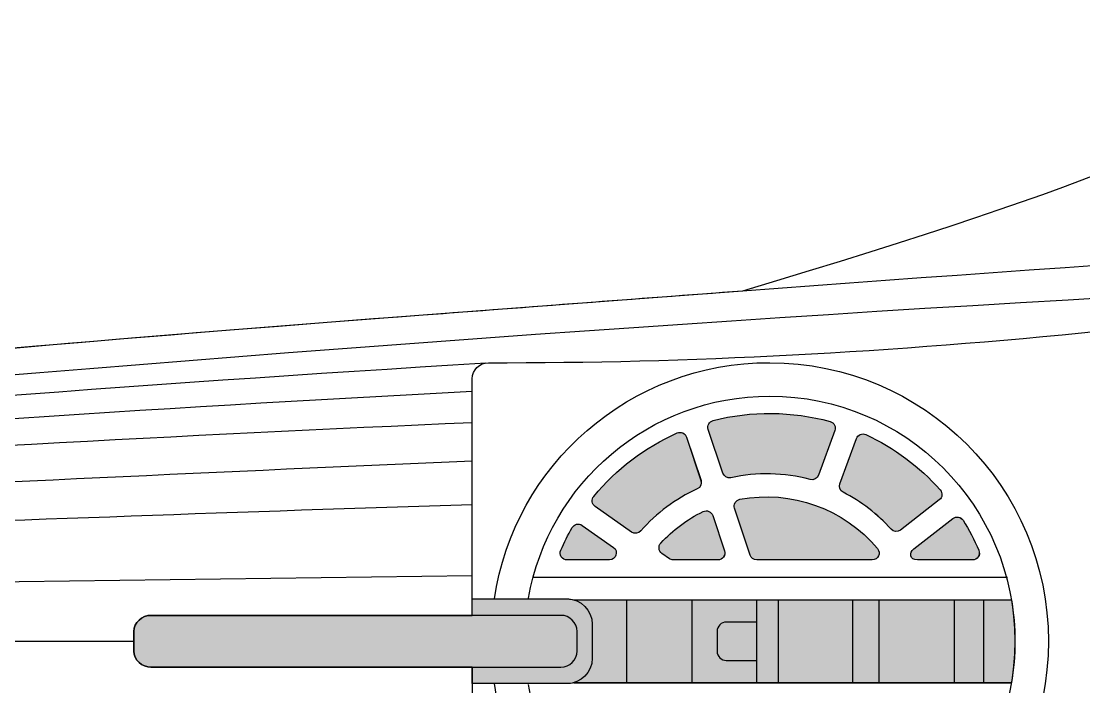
# Model space of a CAD drawing. Extents: x 65 to 351, y 42 to 244.
# Drawn here: x 113.63 to 130.27, y 117.04 to 127.47 of the extents above; entities that cross this region are included whole.
import ezdxf

# ---------------------------------------------------------------- set-up
doc = ezdxf.new("R2010")
doc.units = 0
doc.header["$MEASUREMENT"] = 0
doc.layers.add('4-VIEW', color=7, linetype='CONTINUOUS')
doc.layers.add('SOLIDS', color=7, linetype='CONTINUOUS')

msp = doc.modelspace()

# ---------------------------------------------------------------- hatches: boundary and pattern name
at = {"layer": 'SOLIDS'}
h = msp.add_hatch(color=255, dxfattribs=at)
edge = h.paths.add_edge_path()
edge.add_spline(control_points=[(126.302, 121.198), (125.705, 121.361), (125.068, 121.367), (124.469, 121.213), (124.438, 121.205), (124.415, 121.188), (124.4, 121.16), (124.385, 121.133), (124.383, 121.104), (124.393, 121.074), (124.393, 121.074), (124.621, 120.39), (124.621, 120.39), (124.638, 120.337), (124.692, 120.307), (124.746, 120.318), (125.155, 120.407), (125.585, 120.397), (125.989, 120.29), (126.043, 120.275), (126.099, 120.304), (126.119, 120.357), (126.119, 120.357), (126.375, 121.056), (126.375, 121.056), (126.386, 121.086), (126.384, 121.115), (126.37, 121.143), (126.355, 121.171), (126.333, 121.189), (126.302, 121.198)], knot_values=[0, 0, 0, 0, 1, 1, 1, 2, 2, 2, 3, 3, 3, 4, 4, 4, 5, 5, 5, 6, 6, 6, 7, 7, 7, 8, 8, 8, 9, 9, 9, 10, 10, 10, 10], degree=3, periodic=1)
h = msp.add_hatch(color=255, dxfattribs=at)
edge = h.paths.add_edge_path()
edge.add_spline(control_points=[(123.906, 121.018), (123.4, 120.792), (122.952, 120.453), (122.6, 120.025), (122.58, 120.002), (122.572, 119.973), (122.576, 119.942), (122.581, 119.911), (122.596, 119.886), (122.621, 119.868), (122.621, 119.868), (123.191, 119.467), (123.191, 119.467), (123.237, 119.435), (123.299, 119.442), (123.335, 119.484), (123.579, 119.762), (123.88, 119.988), (124.221, 120.143), (124.271, 120.166), (124.296, 120.223), (124.279, 120.276), (124.279, 120.276), (124.053, 120.953), (124.053, 120.953), (124.043, 120.983), (124.023, 121.005), (123.994, 121.018), (123.965, 121.031), (123.935, 121.03), (123.906, 121.018)], knot_values=[0, 0, 0, 0, 1, 1, 1, 2, 2, 2, 3, 3, 3, 4, 4, 4, 5, 5, 5, 6, 6, 6, 7, 7, 7, 8, 8, 8, 9, 9, 9, 10, 10, 10, 10], degree=3, periodic=1)
h = msp.add_hatch(color=255, dxfattribs=at)
edge = h.paths.add_edge_path()
edge.add_spline(control_points=[(126.861, 120.992), (126.803, 121.02), (126.736, 120.992), (126.714, 120.932), (126.714, 120.932), (126.454, 120.224), (126.454, 120.224), (126.435, 120.172), (126.457, 120.115), (126.506, 120.09), (126.791, 119.943), (127.045, 119.747), (127.257, 119.512), (127.295, 119.469), (127.359, 119.463), (127.404, 119.498), (127.404, 119.498), (128.012, 119.969), (128.012, 119.969), (128.061, 120.007), (128.068, 120.079), (128.026, 120.126), (127.701, 120.491), (127.305, 120.786), (126.861, 120.992)], knot_values=[0, 0, 0, 0, 1, 1, 1, 2, 2, 2, 3, 3, 3, 4, 4, 4, 5, 5, 5, 6, 6, 6, 7, 7, 7, 8, 8, 8, 8], degree=3, periodic=1)
h = msp.add_hatch(color=255, dxfattribs=at)
edge = h.paths.add_edge_path()
edge.add_spline(control_points=[(127.044, 119.208), (126.522, 119.83), (125.697, 120.132), (124.887, 119.979), (124.855, 119.973), (124.83, 119.955), (124.814, 119.927), (124.797, 119.899), (124.794, 119.869), (124.804, 119.838), (124.804, 119.838), (125.049, 119.104), (125.049, 119.104), (125.064, 119.059), (125.104, 119.03), (125.152, 119.03), (125.152, 119.03), (126.961, 119.03), (126.961, 119.03), (127.053, 119.03), (127.103, 119.137), (127.044, 119.208)], knot_values=[0, 0, 0, 0, 1, 1, 1, 2, 2, 2, 3, 3, 3, 4, 4, 4, 5, 5, 5, 6, 6, 6, 7, 7, 7, 7], degree=3, periodic=1)
h = msp.add_hatch(color=255, dxfattribs=at)
edge = h.paths.add_edge_path()
edge.add_spline(control_points=[(124.312, 119.787), (124.062, 119.664), (123.837, 119.496), (123.65, 119.294), (123.605, 119.246), (123.613, 119.17), (123.667, 119.132), (123.667, 119.132), (123.784, 119.049), (123.784, 119.049), (123.803, 119.036), (123.823, 119.03), (123.846, 119.03), (123.846, 119.03), (124.543, 119.03), (124.543, 119.03), (124.579, 119.03), (124.61, 119.046), (124.632, 119.075), (124.653, 119.104), (124.658, 119.138), (124.646, 119.172), (124.646, 119.172), (124.463, 119.724), (124.463, 119.724), (124.442, 119.787), (124.371, 119.817), (124.312, 119.787)], knot_values=[0, 0, 0, 0, 1, 1, 1, 2, 2, 2, 3, 3, 3, 4, 4, 4, 5, 5, 5, 6, 6, 6, 7, 7, 7, 8, 8, 8, 9, 9, 9, 9], degree=3, periodic=1)
h = msp.add_hatch(color=255, dxfattribs=at)
edge = h.paths.add_edge_path()
edge.add_spline(control_points=[(128.225, 119.678), (128.225, 119.678), (127.611, 119.202), (127.611, 119.202), (127.541, 119.148), (127.538, 119.03), (127.671, 119.03), (127.671, 119.03), (128.531, 119.03), (128.531, 119.03), (128.61, 119.03), (128.662, 119.109), (128.63, 119.181), (128.559, 119.345), (128.477, 119.501), (128.384, 119.65), (128.349, 119.704), (128.276, 119.717), (128.225, 119.678)], knot_values=[0, 0, 0, 0, 1, 1, 1, 2, 2, 2, 3, 3, 3, 4, 4, 4, 5, 5, 5, 6, 6, 6, 6], degree=3, periodic=1)
h = msp.add_hatch(color=255, dxfattribs=at)
edge = h.paths.add_edge_path()
edge.add_spline(control_points=[(122.332, 119.588), (122.301, 119.581), (122.277, 119.564), (122.261, 119.536), (122.195, 119.422), (122.136, 119.304), (122.082, 119.181), (122.067, 119.147), (122.07, 119.11), (122.091, 119.078), (122.112, 119.048), (122.144, 119.03), (122.182, 119.03), (122.182, 119.03), (122.844, 119.03), (122.844, 119.03), (122.949, 119.03), (122.993, 119.166), (122.906, 119.227), (122.906, 119.227), (122.417, 119.571), (122.417, 119.571), (122.391, 119.589), (122.363, 119.595), (122.332, 119.588)], knot_values=[0, 0, 0, 0, 1, 1, 1, 2, 2, 2, 3, 3, 3, 4, 4, 4, 5, 5, 5, 6, 6, 6, 7, 7, 7, 8, 8, 8, 8], degree=3, periodic=1)
h = msp.add_hatch(color=252, dxfattribs=at)
edge = h.paths.add_edge_path()
edge.add_spline(control_points=[(120.697, 118.162), (120.697, 118.162), (115.664, 118.162), (115.664, 118.162), (115.525, 118.162), (115.394, 118.048), (115.394, 117.909), (115.394, 117.909), (115.394, 117.756), (115.394, 117.756), (115.394, 117.756), (115.394, 117.603), (115.394, 117.603), (115.394, 117.463), (115.525, 117.35), (115.664, 117.35), (115.664, 117.35), (120.697, 117.35), (120.697, 117.35), (120.697, 117.35), (120.697, 117.093), (120.697, 117.093), (120.697, 117.093), (121.043, 117.093), (121.043, 117.093), (121.043, 117.093), (122.179, 117.093), (122.179, 117.093), (122.216, 117.093), (122.252, 117.098), (122.286, 117.107), (122.286, 117.107), (122.933, 117.107), (122.933, 117.107), (122.933, 117.107), (123.11, 117.107), (123.11, 117.107), (123.11, 117.107), (129.141, 117.107), (129.141, 117.107), (129.177, 117.318), (129.196, 117.535), (129.196, 117.756), (129.196, 117.977), (129.177, 118.194), (129.141, 118.405), (129.141, 118.405), (123.11, 118.405), (123.11, 118.405), (123.11, 118.405), (122.933, 118.405), (122.933, 118.405), (122.933, 118.405), (122.286, 118.405), (122.286, 118.405), (122.286, 118.405), (122.286, 118.405), (122.286, 118.405), (122.286, 118.405), (122.286, 118.405), (122.286, 118.405), (122.252, 118.414), (122.216, 118.419), (122.179, 118.419), (122.179, 118.419), (121.043, 118.419), (121.043, 118.419), (121.043, 118.419), (120.697, 118.419), (120.697, 118.419), (120.697, 118.419), (120.697, 118.162), (120.697, 118.162)], knot_values=[0, 0, 0, 0, 1, 1, 1, 2, 2, 2, 3, 3, 3, 4, 4, 4, 5, 5, 5, 6, 6, 6, 7, 7, 7, 8, 8, 8, 9, 9, 9, 10, 10, 10, 11, 11, 11, 12, 12, 12, 13, 13, 13, 14, 14, 14, 15, 15, 15, 16, 16, 16, 17, 17, 17, 18, 18, 18, 19, 19, 19, 20, 20, 20, 21, 21, 21, 22, 22, 22, 23, 23, 23, 24, 24, 24, 24], degree=3, periodic=1)

# ---------------------------------------------------------------- linework, layer by layer
at = {"layer": '4-VIEW', "color": 7}
for points in [[(100.191, 118.517), (120.696, 118.784)], [(121.649, 118.759), (129.079, 118.759)], [(122.286, 118.405), (129.14, 118.405)], [(123.11, 118.405), (123.11, 117.107)], [(124.135, 118.405), (124.135, 117.107)], [(125.146, 118.405), (125.146, 117.107)], [(125.49, 118.405), (125.49, 117.107)], [(126.654, 118.405), (126.654, 117.107)], [(127.064, 118.405), (127.064, 117.107)], [(128.246, 118.405), (128.246, 117.107)], [(128.704, 118.405), (128.704, 117.107)], [(100.267, 117.756), (115.394, 117.756)], [(122.286, 117.107), (129.14, 117.107)]]:
    msp.add_lwpolyline(points, dxfattribs=at)
for points, knots in [([(162.083, 124.33), (161.823, 124.809), (162.056, 125.491), (161.415, 125.486), (151.072, 125.406), (141.649, 126.439), (134.503, 127.099), (134.334, 127.114), (134.185, 127.072), (134.05, 126.97), (132.431, 125.739), (130.741, 124.987), (124.929, 123.24)], [0, 0, 0, 0, 1, 1, 1, 2, 2, 2, 3, 3, 3, 4, 4, 4, 4]), ([(156.039, 124.315), (144.073, 124.767), (131.7, 123.749), (119.928, 122.863), (103.964, 121.662), (84.417, 119.501), (79.434, 117.927), (78.813, 117.731), (78.871, 117.761), (79.473, 117.572), (84.518, 115.998), (104.005, 113.846), (119.928, 112.648), (131.7, 111.763), (144.073, 110.745), (156.039, 111.198)], [0, 0, 0, 0, 1, 1, 1, 2, 2, 2, 3, 3, 3, 4, 4, 4, 5, 5, 5, 5]), ([(120.696, 118.162), (120.696, 118.162), (120.696, 121.867), (120.696, 121.867), (120.696, 122.007), (120.809, 122.119), (120.95, 122.119), (124.097, 122.111), (127.298, 122.288), (130.542, 122.616)], [0, 0, 0, 0, 1, 1, 1, 2, 2, 2, 3, 3, 3, 3]), ([(121.043, 118.419), (121.354, 120.524), (123.165, 122.119), (125.356, 122.119), (127.766, 122.119), (129.72, 120.166), (129.72, 117.756), (129.72, 115.346), (127.766, 113.393), (125.356, 113.393), (123.165, 113.393), (121.354, 114.988), (121.043, 117.093)], [0, 0, 0, 0, 1, 1, 1, 2, 2, 2, 3, 3, 3, 4, 4, 4, 4]), ([(121.576, 118.431), (121.894, 120.23), (123.466, 121.595), (125.356, 121.595), (127.477, 121.595), (129.196, 119.877), (129.196, 117.756), (129.196, 115.635), (127.477, 113.916), (125.356, 113.916), (123.466, 113.916), (121.894, 115.282), (121.576, 117.081)], [0, 0, 0, 0, 1, 1, 1, 2, 2, 2, 3, 3, 3, 4, 4, 4, 4]), ([(126.302, 121.198), (125.705, 121.361), (125.068, 121.367), (124.469, 121.213), (124.438, 121.205), (124.415, 121.188), (124.4, 121.16), (124.385, 121.133), (124.383, 121.104), (124.392, 121.074), (124.392, 121.074), (124.62, 120.39), (124.62, 120.39), (124.638, 120.337), (124.692, 120.307), (124.746, 120.318), (125.155, 120.407), (125.585, 120.397), (125.989, 120.29), (126.043, 120.275), (126.099, 120.304), (126.118, 120.357), (126.118, 120.357), (126.375, 121.056), (126.375, 121.056), (126.386, 121.086), (126.384, 121.115), (126.37, 121.143), (126.355, 121.171), (126.332, 121.189), (126.302, 121.198), (126.302, 121.198), (126.302, 121.198), (126.302, 121.198)], [0, 0, 0, 0, 1, 1, 1, 2, 2, 2, 3, 3, 3, 4, 4, 4, 5, 5, 5, 6, 6, 6, 7, 7, 7, 8, 8, 8, 9, 9, 9, 10, 10, 10, 11, 11, 11, 11]), ([(123.906, 121.018), (123.4, 120.792), (122.952, 120.453), (122.6, 120.025), (122.58, 120.002), (122.572, 119.973), (122.576, 119.942), (122.58, 119.911), (122.596, 119.886), (122.621, 119.868), (122.621, 119.868), (123.191, 119.467), (123.191, 119.467), (123.237, 119.435), (123.299, 119.442), (123.335, 119.484), (123.579, 119.762), (123.88, 119.988), (124.221, 120.143), (124.271, 120.166), (124.296, 120.223), (124.278, 120.276), (124.278, 120.276), (124.053, 120.953), (124.053, 120.953), (124.043, 120.983), (124.023, 121.005), (123.994, 121.018), (123.965, 121.031), (123.935, 121.03), (123.906, 121.018), (123.906, 121.018), (123.906, 121.018), (123.906, 121.018)], [0, 0, 0, 0, 1, 1, 1, 2, 2, 2, 3, 3, 3, 4, 4, 4, 5, 5, 5, 6, 6, 6, 7, 7, 7, 8, 8, 8, 9, 9, 9, 10, 10, 10, 11, 11, 11, 11]), ([(128.026, 120.126), (127.701, 120.491), (127.305, 120.786), (126.861, 120.992), (126.803, 121.02), (126.735, 120.992), (126.713, 120.932), (126.713, 120.932), (126.454, 120.224), (126.454, 120.224), (126.434, 120.172), (126.457, 120.115), (126.506, 120.09), (126.79, 119.943), (127.045, 119.747), (127.257, 119.512), (127.295, 119.469), (127.359, 119.463), (127.404, 119.498), (127.404, 119.498), (128.011, 119.969), (128.011, 119.969), (128.061, 120.007), (128.068, 120.079), (128.026, 120.126), (128.026, 120.126), (128.026, 120.126), (128.026, 120.126)], [0, 0, 0, 0, 1, 1, 1, 2, 2, 2, 3, 3, 3, 4, 4, 4, 5, 5, 5, 6, 6, 6, 7, 7, 7, 8, 8, 8, 9, 9, 9, 9]), ([(125.152, 119.03), (125.152, 119.03), (126.96, 119.03), (126.96, 119.03), (127.053, 119.03), (127.103, 119.137), (127.043, 119.208), (126.522, 119.83), (125.697, 120.132), (124.887, 119.979), (124.855, 119.973), (124.83, 119.955), (124.814, 119.927), (124.797, 119.899), (124.794, 119.869), (124.804, 119.838), (124.804, 119.838), (125.049, 119.104), (125.049, 119.104), (125.064, 119.059), (125.104, 119.03), (125.152, 119.03), (125.152, 119.03), (125.152, 119.03), (125.152, 119.03)], [0, 0, 0, 0, 1, 1, 1, 2, 2, 2, 3, 3, 3, 4, 4, 4, 5, 5, 5, 6, 6, 6, 7, 7, 7, 8, 8, 8, 8]), ([(123.846, 119.03), (123.846, 119.03), (124.543, 119.03), (124.543, 119.03), (124.579, 119.03), (124.61, 119.046), (124.631, 119.075), (124.652, 119.104), (124.658, 119.138), (124.646, 119.172), (124.646, 119.172), (124.462, 119.724), (124.462, 119.724), (124.441, 119.787), (124.371, 119.817), (124.312, 119.787), (124.062, 119.664), (123.837, 119.496), (123.65, 119.294), (123.605, 119.246), (123.613, 119.17), (123.667, 119.132), (123.667, 119.132), (123.784, 119.049), (123.784, 119.049), (123.803, 119.036), (123.823, 119.03), (123.846, 119.03), (123.846, 119.03), (123.846, 119.03), (123.846, 119.03)], [0, 0, 0, 0, 1, 1, 1, 2, 2, 2, 3, 3, 3, 4, 4, 4, 5, 5, 5, 6, 6, 6, 7, 7, 7, 8, 8, 8, 9, 9, 9, 10, 10, 10, 10]), ([(127.67, 119.03), (127.67, 119.03), (128.531, 119.03), (128.531, 119.03), (128.609, 119.03), (128.661, 119.109), (128.63, 119.181), (128.559, 119.345), (128.477, 119.501), (128.383, 119.65), (128.349, 119.704), (128.276, 119.717), (128.225, 119.678), (128.225, 119.678), (127.611, 119.202), (127.611, 119.202), (127.541, 119.148), (127.538, 119.03), (127.67, 119.03), (127.67, 119.03), (127.67, 119.03), (127.67, 119.03)], [0, 0, 0, 0, 1, 1, 1, 2, 2, 2, 3, 3, 3, 4, 4, 4, 5, 5, 5, 6, 6, 6, 7, 7, 7, 7]), ([(122.182, 119.03), (122.182, 119.03), (122.844, 119.03), (122.844, 119.03), (122.949, 119.03), (122.993, 119.166), (122.906, 119.227), (122.906, 119.227), (122.417, 119.571), (122.417, 119.571), (122.391, 119.589), (122.362, 119.595), (122.331, 119.588), (122.301, 119.581), (122.277, 119.564), (122.261, 119.536), (122.195, 119.422), (122.135, 119.304), (122.082, 119.181), (122.067, 119.147), (122.07, 119.11), (122.091, 119.078), (122.111, 119.048), (122.144, 119.03), (122.182, 119.03), (122.182, 119.03), (122.182, 119.03), (122.182, 119.03)], [0, 0, 0, 0, 1, 1, 1, 2, 2, 2, 3, 3, 3, 4, 4, 4, 5, 5, 5, 6, 6, 6, 7, 7, 7, 8, 8, 8, 9, 9, 9, 9]), ([(120.696, 118.419), (120.696, 118.419), (122.179, 118.419), (122.179, 118.419), (122.397, 118.419), (122.575, 118.241), (122.575, 118.022), (122.575, 118.022), (122.575, 117.489), (122.575, 117.489), (122.575, 117.271), (122.397, 117.093), (122.179, 117.093), (122.179, 117.093), (120.696, 117.093), (120.696, 117.093)], [0, 0, 0, 0, 1, 1, 1, 2, 2, 2, 3, 3, 3, 4, 4, 4, 5, 5, 5, 5]), ([(115.394, 117.909), (115.394, 118.048), (115.525, 118.162), (115.664, 118.162), (115.664, 118.162), (122.085, 118.162), (122.085, 118.162), (122.224, 118.162), (122.337, 118.048), (122.337, 117.909), (122.337, 117.909), (122.337, 117.603), (122.337, 117.603), (122.337, 117.463), (122.224, 117.35), (122.085, 117.35), (122.085, 117.35), (115.664, 117.35), (115.664, 117.35), (115.525, 117.35), (115.394, 117.463), (115.394, 117.603), (115.394, 117.603), (115.394, 117.909), (115.394, 117.909), (115.394, 117.909), (115.394, 117.909), (115.394, 117.909)], [0, 0, 0, 0, 1, 1, 1, 2, 2, 2, 3, 3, 3, 4, 4, 4, 5, 5, 5, 6, 6, 6, 7, 7, 7, 8, 8, 8, 9, 9, 9, 9]), ([(125.146, 118.057), (125.146, 118.057), (124.675, 118.057), (124.675, 118.057), (124.596, 118.057), (124.531, 117.992), (124.531, 117.912), (124.531, 117.912), (124.531, 117.599), (124.531, 117.599), (124.531, 117.52), (124.596, 117.455), (124.675, 117.455), (124.675, 117.455), (125.146, 117.455), (125.146, 117.455)], [0, 0, 0, 0, 1, 1, 1, 2, 2, 2, 3, 3, 3, 4, 4, 4, 5, 5, 5, 5]), ([(120.696, 117.35), (120.696, 117.35), (120.696, 113.645), (120.696, 113.645), (120.696, 113.504), (120.809, 113.392), (120.95, 113.393), (124.097, 113.401), (127.298, 113.224), (130.542, 112.895)], [0, 0, 0, 0, 1, 1, 1, 2, 2, 2, 3, 3, 3, 3])]:
    msp.add_open_spline(points, degree=3, knots=knots, dxfattribs=at)
for points in [[(86.249, 119.071), (100.807, 120.979), (119.045, 122.571), (134.426, 123.344)], [(88.875, 119.17), (98.987, 120.445), (109.905, 121.439), (120.91, 122.117)], [(91.501, 119.269), (100.259, 120.309), (110.63, 121.14), (120.697, 121.674)], [(94.126, 119.368), (101.491, 120.153), (111.716, 120.79), (120.696, 121.184)], [(97.513, 119.399), (105.013, 119.848), (112.96, 120.249), (120.696, 120.582)], [(99.367, 119.112), (106.487, 119.372), (113.558, 119.678), (120.696, 119.899)]]:
    msp.add_open_spline(points, degree=3, dxfattribs=at)
at = {"layer": 'SOLIDS'}
for points, knots in [([(137.575, 133.413), (137.575, 133.413), (137.952, 136.169), (137.952, 136.169), (137.952, 136.169), (138.36, 139.152), (138.36, 139.152), (138.36, 139.152), (138.571, 140.696), (138.571, 140.696), (138.571, 140.696), (138.765, 142.108), (138.765, 142.108), (138.765, 142.108), (139.205, 145.328), (139.205, 145.328), (139.205, 145.328), (139.221, 145.446), (139.221, 145.446), (139.221, 145.446), (139.594, 148.172), (139.594, 148.172), (139.594, 148.172), (140.006, 151.188), (140.006, 151.188), (140.006, 151.188), (140.401, 154.073), (140.401, 154.073), (140.401, 154.073), (140.421, 154.225), (140.421, 154.225), (140.421, 154.225), (140.448, 154.42), (140.448, 154.42), (140.448, 154.42), (140.84, 157.283), (140.84, 157.283), (140.84, 157.283), (141.212, 160.01), (141.212, 160.01), (141.212, 160.01), (141.236, 160.181), (141.236, 160.181), (141.236, 160.181), (141.609, 162.91), (141.609, 162.91), (141.609, 162.91), (141.621, 162.998), (141.621, 162.998), (141.621, 162.998), (141.997, 165.749), (141.997, 165.749), (141.997, 165.749), (142.036, 166.029), (142.036, 166.029), (142.036, 166.029), (142.052, 166.147), (142.052, 166.147), (142.052, 166.147), (142.447, 169.039), (142.447, 169.039), (142.447, 169.039), (142.858, 172.044), (142.858, 172.044), (142.858, 172.044), (142.88, 172.204), (142.88, 172.204), (142.88, 172.204), (143.267, 175.033), (143.267, 175.033), (143.267, 175.033), (143.654, 177.866), (143.654, 177.866), (143.654, 177.866), (143.683, 178.08), (143.683, 178.08), (143.683, 178.08), (143.957, 180.085), (143.957, 180.085), (144.001, 180.401), (144.055, 180.706), (144.12, 181.001), (144.142, 181.102), (144.166, 181.202), (144.191, 181.3), (144.498, 182.529), (144.994, 183.572), (145.621, 184.433), (146.055, 185.029), (146.553, 185.539), (147.095, 185.964), (147.369, 186.179), (147.656, 186.373), (147.951, 186.545), (150.796, 188.207), (154.487, 187.884), (156.882, 185.821), (157.187, 185.557), (157.472, 185.266), (157.731, 184.947), (157.864, 184.783), (157.99, 184.612), (158.109, 184.433), (158.81, 183.38), (159.257, 182.074), (159.325, 180.53), (159.325, 180.53), (159.34, 180.188), (159.34, 180.188), (159.34, 180.188), (159.603, 180.188), (159.603, 180.188), (159.671, 180.188), (159.726, 180.132), (159.726, 180.064), (159.726, 180.064), (159.726, 179.835), (159.726, 179.835), (159.726, 179.767), (159.671, 179.711), (159.603, 179.711), (159.603, 179.711), (159.361, 179.711), (159.361, 179.711), (159.361, 179.711), (159.434, 178.08), (159.434, 178.08), (159.434, 178.08), (159.834, 169.039), (159.834, 169.039), (159.834, 169.039), (160.225, 160.181), (160.225, 160.181), (160.225, 160.181), (160.623, 151.188), (160.623, 151.188), (160.623, 151.188), (161.024, 142.109), (161.024, 142.109), (161.024, 142.109), (161.083, 140.774), (161.083, 140.774), (161.083, 140.774), (161.112, 140.11), (161.112, 140.11), (161.127, 139.782), (161.338, 139.509), (161.629, 139.401), (161.715, 139.369), (161.808, 139.351), (161.905, 139.351), (161.905, 139.351), (162.139, 139.351), (162.139, 139.351), (162.139, 139.351), (165.04, 139.351), (165.04, 139.351), (165.04, 139.351), (165.845, 139.351), (165.845, 139.351), (165.85, 139.351), (165.856, 139.351), (165.861, 139.351), (165.861, 139.351), (165.861, 139.498), (165.861, 139.498), (165.861, 139.764), (166.299, 139.764), (166.299, 139.498), (166.299, 139.498), (166.299, 139.343), (166.299, 139.343), (166.473, 139.336), (166.64, 139.326), (166.8, 139.312), (167.632, 139.241), (168.299, 139.082), (169.085, 138.912), (169.085, 139.378), (169.524, 139.273), (169.742, 139.262), (169.795, 139.303), (169.865, 139.347), (169.952, 139.395), (170.898, 139.918), (173.377, 139.876), (173.29, 138.809), (173.581, 138.653), (173.785, 138.429), (173.842, 138.125), (173.853, 138.068), (173.859, 138.008), (173.859, 137.945), (173.859, 137.885), (173.854, 137.828), (173.845, 137.774), (173.845, 137.774), (173.845, 135.56), (173.845, 135.56), (173.845, 135.56), (174.217, 135.56), (174.217, 135.56), (174.217, 135.56), (174.217, 135.651), (174.217, 135.651), (174.217, 135.76), (174.306, 135.849), (174.415, 135.849), (174.415, 135.849), (175.277, 135.849), (175.277, 135.849), (175.359, 135.849), (175.429, 135.799), (175.46, 135.728), (175.749, 135.633), (176.026, 135.363), (176.039, 134.787), (176.026, 134.211), (175.749, 133.942), (175.46, 133.845), (175.429, 133.775), (175.359, 133.725), (175.277, 133.725), (175.277, 133.725), (174.415, 133.725), (174.415, 133.725), (174.306, 133.725), (174.217, 133.814), (174.217, 133.924), (174.217, 133.924), (174.217, 134.015), (174.217, 134.015), (174.217, 134.015), (173.845, 134.015), (173.845, 134.015), (173.845, 134.015), (173.845, 131.841), (173.845, 131.841), (173.845, 131.841), (173.842, 131.768), (173.842, 131.768), (173.842, 131.767), (173.842, 131.767), (173.842, 131.766), (173.853, 131.707), (173.859, 131.645), (173.859, 131.58), (173.859, 131.517), (173.853, 131.457), (173.842, 131.4), (173.785, 131.096), (173.581, 130.872), (173.29, 130.716), (173.377, 129.649), (170.898, 129.606), (169.952, 130.13), (169.816, 130.205), (169.725, 130.27), (169.667, 130.327), (169.261, 130.282), (169.085, 130.487), (169.085, 130.708), (169.085, 130.708), (169.085, 131.081), (169.085, 131.081), (168.532, 130.829), (167.928, 130.682), (167.238, 130.601), (167.238, 130.601), (167.238, 130.413), (167.238, 130.413), (167.238, 130.147), (166.8, 130.147), (166.8, 130.413), (166.8, 130.413), (166.8, 130.559), (166.8, 130.559), (166.638, 130.547), (166.471, 130.538), (166.299, 130.53), (166.299, 130.53), (166.299, 130.371), (166.299, 130.371), (166.299, 130.105), (165.861, 130.105), (165.861, 130.371), (165.861, 130.371), (165.861, 130.518), (165.861, 130.518), (165.602, 130.513), (165.332, 130.513), (165.049, 130.515), (165.014, 130.515), (164.98, 130.516), (164.944, 130.516), (164.944, 130.516), (162.312, 130.544), (162.312, 130.544), (162.249, 130.544), (162.192, 130.539), (162.139, 130.53), (161.96, 130.497), (161.841, 130.408), (161.763, 130.286), (161.649, 130.106), (161.624, 129.854), (161.626, 129.603), (161.628, 129.425), (161.643, 129.249), (161.65, 129.098), (161.65, 129.098), (161.83, 125.269), (161.83, 125.269), (161.952, 125.03), (161.916, 124.638), (162.083, 124.33), (162.083, 124.33), (162.924, 124.318), (162.924, 124.318), (163.181, 124.315), (163.401, 124.201), (163.553, 123.993), (163.553, 123.993), (163.657, 123.852), (163.657, 123.852), (163.977, 123.792), (164.397, 123.722), (164.859, 123.638), (164.86, 123.639), (164.861, 123.638), (164.862, 123.638), (165.008, 123.628), (165.155, 123.618), (165.301, 123.607), (165.301, 123.607), (165.324, 123.794), (165.324, 123.794), (165.345, 123.966), (165.489, 124.094), (165.663, 124.095), (166.367, 124.099), (167.064, 124.071), (167.753, 124.006), (168.124, 123.971), (168.206, 123.62), (168.331, 123.333), (168.98, 123.263), (169.631, 123.187), (170.282, 123.103), (174.093, 122.613), (177.944, 121.882), (181.835, 120.91), (182.624, 120.713), (183.16, 120.026), (183.16, 119.213), (183.16, 119.213), (183.16, 116.298), (183.16, 116.298), (183.16, 115.485), (182.624, 114.799), (181.835, 114.602), (177.944, 113.63), (174.093, 112.899), (170.282, 112.409), (169.631, 112.325), (168.98, 112.248), (168.331, 112.179), (168.206, 111.891), (168.124, 111.54), (167.753, 111.506), (167.064, 111.441), (166.367, 111.412), (165.663, 111.416), (165.489, 111.417), (165.345, 111.545), (165.324, 111.717), (165.324, 111.717), (165.301, 111.904), (165.301, 111.904), (165.154, 111.894), (165.006, 111.883), (164.859, 111.873), (164.396, 111.79), (163.977, 111.72), (163.657, 111.66), (163.657, 111.66), (163.553, 111.518), (163.553, 111.518), (163.401, 111.311), (163.181, 111.197), (162.924, 111.193), (162.924, 111.193), (162.083, 111.181), (162.083, 111.181), (161.916, 110.874), (161.952, 110.482), (161.83, 110.243), (161.83, 110.243), (161.65, 106.414), (161.65, 106.414), (161.643, 106.263), (161.628, 106.086), (161.626, 105.909), (161.624, 105.658), (161.649, 105.406), (161.763, 105.226), (161.841, 105.103), (161.96, 105.014), (162.139, 104.981), (162.192, 104.972), (162.249, 104.968), (162.312, 104.968), (162.312, 104.968), (164.944, 104.996), (164.944, 104.996), (164.98, 104.997), (165.014, 104.997), (165.049, 104.997), (165.332, 104.999), (165.602, 104.999), (165.861, 104.994), (165.861, 104.994), (165.861, 105.141), (165.861, 105.141), (165.861, 105.406), (166.299, 105.406), (166.299, 105.141), (166.299, 105.141), (166.299, 104.982), (166.299, 104.982), (166.471, 104.974), (166.638, 104.965), (166.8, 104.952), (166.8, 104.952), (166.8, 105.099), (166.8, 105.099), (166.8, 105.365), (167.238, 105.365), (167.238, 105.099), (167.238, 105.099), (167.238, 104.91), (167.238, 104.91), (167.928, 104.83), (168.532, 104.683), (169.085, 104.43), (169.085, 104.43), (169.085, 104.804), (169.085, 104.804), (169.085, 105.025), (169.261, 105.229), (169.668, 105.185), (169.725, 105.242), (169.816, 105.307), (169.952, 105.382), (170.898, 105.906), (173.377, 105.863), (173.29, 104.796), (173.581, 104.64), (173.785, 104.416), (173.842, 104.112), (173.853, 104.055), (173.859, 103.995), (173.859, 103.932), (173.859, 103.867), (173.853, 103.805), (173.842, 103.746), (173.842, 103.745), (173.842, 103.745), (173.842, 103.744), (173.842, 103.744), (173.845, 103.67), (173.845, 103.67), (173.845, 103.67), (173.845, 101.497), (173.845, 101.497), (173.845, 101.497), (174.217, 101.497), (174.217, 101.497), (174.217, 101.497), (174.217, 101.588), (174.217, 101.588), (174.217, 101.698), (174.306, 101.786), (174.415, 101.786), (174.415, 101.786), (175.277, 101.786), (175.277, 101.786), (175.359, 101.786), (175.429, 101.737), (175.46, 101.666), (175.749, 101.57), (176.026, 101.301), (176.039, 100.725), (176.026, 100.149), (175.749, 99.879), (175.46, 99.783), (175.429, 99.712), (175.359, 99.663), (175.277, 99.663), (175.277, 99.663), (174.415, 99.663), (174.415, 99.663), (174.306, 99.663), (174.217, 99.752), (174.217, 99.861), (174.217, 99.861), (174.217, 99.952), (174.217, 99.952), (174.217, 99.952), (173.845, 99.952), (173.845, 99.952), (173.845, 99.952), (173.845, 97.738), (173.845, 97.738), (173.854, 97.683), (173.859, 97.626), (173.859, 97.566), (173.859, 97.504), (173.853, 97.444), (173.842, 97.387), (173.785, 97.083), (173.581, 96.858), (173.29, 96.703), (173.377, 95.636), (170.898, 95.593), (169.952, 96.116), (169.865, 96.165), (169.796, 96.209), (169.742, 96.249), (169.524, 96.238), (169.085, 96.134), (169.085, 96.6), (168.299, 96.43), (167.632, 96.271), (166.8, 96.199), (166.64, 96.186), (166.473, 96.175), (166.299, 96.169), (166.299, 96.169), (166.299, 96.014), (166.299, 96.014), (166.299, 95.747), (165.861, 95.747), (165.861, 96.014), (165.861, 96.014), (165.861, 96.16), (165.861, 96.16), (165.856, 96.16), (165.85, 96.16), (165.845, 96.16), (165.845, 96.16), (165.04, 96.16), (165.04, 96.16), (165.04, 96.16), (162.139, 96.16), (162.139, 96.16), (162.139, 96.16), (161.905, 96.16), (161.905, 96.16), (161.808, 96.16), (161.715, 96.143), (161.629, 96.111), (161.338, 96.003), (161.127, 95.729), (161.112, 95.402), (161.112, 95.402), (161.083, 94.738), (161.083, 94.738), (161.083, 94.738), (161.024, 93.403), (161.024, 93.403), (161.024, 93.403), (160.623, 84.323), (160.623, 84.323), (160.623, 84.323), (160.225, 75.331), (160.225, 75.331), (160.225, 75.331), (159.834, 66.472), (159.834, 66.472), (159.834, 66.472), (159.434, 57.431), (159.434, 57.431), (159.434, 57.431), (159.361, 55.801), (159.361, 55.801), (159.361, 55.801), (159.603, 55.801), (159.603, 55.801), (159.671, 55.801), (159.726, 55.745), (159.726, 55.677), (159.726, 55.677), (159.726, 55.447), (159.726, 55.447), (159.726, 55.38), (159.671, 55.324), (159.603, 55.324), (159.603, 55.324), (159.34, 55.324), (159.34, 55.324), (159.34, 55.324), (159.325, 54.982), (159.325, 54.982), (159.257, 53.438), (158.81, 52.132), (158.109, 51.078), (157.99, 50.9), (157.864, 50.729), (157.731, 50.565), (157.472, 50.246), (157.187, 49.955), (156.882, 49.691), (154.487, 47.627), (150.796, 47.305), (147.951, 48.966), (147.656, 49.138), (147.369, 49.332), (147.095, 49.547), (146.553, 49.973), (146.055, 50.482), (145.621, 51.078), (144.993, 51.94), (144.498, 52.982), (144.191, 54.212), (144.166, 54.31), (144.142, 54.409), (144.12, 54.51), (144.055, 54.805), (144.001, 55.11), (143.957, 55.426), (143.957, 55.426), (143.683, 57.431), (143.683, 57.431), (143.683, 57.431), (143.654, 57.645), (143.654, 57.645), (143.654, 57.645), (143.267, 60.479), (143.267, 60.479), (143.267, 60.479), (142.88, 63.307), (142.88, 63.307), (142.88, 63.307), (142.858, 63.468), (142.858, 63.468), (142.858, 63.468), (142.447, 66.472), (142.447, 66.472), (142.447, 66.472), (142.052, 69.364), (142.052, 69.364), (142.052, 69.364), (142.036, 69.482), (142.036, 69.482), (142.036, 69.482), (141.997, 69.763), (141.997, 69.763), (141.997, 69.763), (141.621, 72.513), (141.621, 72.513), (141.621, 72.513), (141.609, 72.602), (141.609, 72.602), (141.609, 72.602), (141.236, 75.331), (141.236, 75.331), (141.236, 75.331), (141.212, 75.502), (141.212, 75.502), (141.212, 75.502), (140.84, 78.229), (140.84, 78.229), (140.84, 78.229), (140.448, 81.092), (140.448, 81.092), (140.448, 81.092), (140.421, 81.287), (140.421, 81.287), (140.421, 81.287), (140.401, 81.439), (140.401, 81.439), (140.401, 81.439), (140.006, 84.323), (140.006, 84.323), (140.006, 84.323), (139.594, 87.34), (139.594, 87.34), (139.594, 87.34), (139.221, 90.065), (139.221, 90.065), (139.221, 90.065), (139.205, 90.183), (139.205, 90.183), (139.205, 90.183), (138.765, 93.404), (138.765, 93.404), (138.765, 93.404), (138.571, 94.816), (138.571, 94.816), (138.571, 94.816), (138.36, 96.36), (138.36, 96.36), (138.36, 96.36), (137.952, 99.343), (137.952, 99.343), (137.952, 99.343), (137.576, 102.098), (137.576, 102.098), (137.576, 102.098), (137.146, 105.24), (137.146, 105.24), (137.022, 106.143), (135.91, 107.149), (134.956, 107.881), (134.637, 108.127), (134.335, 108.341), (134.095, 108.511), (134.08, 108.521), (134.065, 108.531), (134.05, 108.542), (132.431, 109.772), (130.741, 110.525), (124.929, 112.271), (123.252, 112.397), (121.584, 112.524), (119.928, 112.648), (111.622, 113.273), (102.347, 114.158), (94.658, 115.085), (94.656, 115.084), (94.655, 115.084), (94.655, 115.085), (94.133, 115.068), (93.731, 114.906), (93.517, 114.513), (93.489, 114.46), (93.45, 114.416), (93.405, 114.382), (93.405, 114.382), (93.092, 112.938), (93.092, 112.938), (93.092, 112.938), (92.357, 109.547), (92.357, 109.547), (92.357, 109.547), (91.254, 104.453), (91.254, 104.453), (91.254, 104.453), (89.786, 97.681), (89.786, 97.681), (89.786, 97.681), (89.242, 95.167), (89.242, 95.167), (88.954, 93.839), (88.499, 92.811), (87.918, 91.9), (87.401, 91.091), (86.784, 90.376), (86.094, 89.626), (85.556, 89.04), (84.584, 89.31), (84.424, 90.089), (84.424, 90.089), (84.053, 91.9), (84.053, 91.9), (84.053, 91.9), (83.555, 94.326), (83.555, 94.326), (83.555, 94.326), (81.996, 101.923), (81.996, 101.923), (81.996, 101.923), (81.049, 106.534), (81.049, 106.534), (81.049, 106.534), (80.92, 107.162), (80.92, 107.162), (80.92, 107.162), (79.735, 112.938), (79.735, 112.938), (79.735, 112.938), (79.123, 115.922), (79.123, 115.922), (79.123, 115.922), (78.946, 116.787), (78.946, 116.787), (78.811, 117.091), (78.566, 117.297), (78.16, 117.353), (78.035, 117.371), (77.943, 117.476), (77.943, 117.603), (77.943, 117.603), (77.943, 117.909), (77.943, 117.909), (77.943, 118.035), (78.035, 118.141), (78.16, 118.159), (78.566, 118.216), (78.811, 118.42), (78.946, 118.725), (78.946, 118.725), (79.123, 119.59), (79.123, 119.59), (79.123, 119.59), (79.735, 122.574), (79.735, 122.574), (79.735, 122.574), (80.921, 128.349), (80.921, 128.349), (80.921, 128.349), (81.049, 128.977), (81.049, 128.977), (81.049, 128.977), (81.996, 133.588), (81.996, 133.588), (81.996, 133.588), (83.555, 141.186), (83.555, 141.186), (83.555, 141.186), (84.053, 143.612), (84.053, 143.612), (84.053, 143.612), (84.424, 145.422), (84.424, 145.422), (84.584, 146.202), (85.556, 146.471), (86.094, 145.885), (86.784, 145.136), (87.401, 144.42), (87.918, 143.612), (88.499, 142.701), (88.954, 141.673), (89.242, 140.345), (89.242, 140.345), (89.786, 137.831), (89.786, 137.831), (89.786, 137.831), (91.254, 131.058), (91.254, 131.058), (91.254, 131.058), (92.358, 125.964), (92.358, 125.964), (92.358, 125.964), (93.092, 122.574), (93.092, 122.574), (93.092, 122.574), (93.405, 121.13), (93.405, 121.13), (93.45, 121.096), (93.489, 121.052), (93.517, 120.999), (93.732, 120.606), (94.135, 120.443), (94.658, 120.427), (102.347, 121.353), (111.622, 122.238), (119.928, 122.863), (121.584, 122.988), (123.252, 123.115), (124.929, 123.24), (130.741, 124.987), (132.431, 125.739), (134.05, 126.97), (134.065, 126.981), (134.08, 126.991), (134.094, 127.001), (134.335, 127.171), (134.637, 127.385), (134.956, 127.63), (135.91, 128.363), (137.022, 129.369), (137.146, 130.272), (137.146, 130.272), (137.575, 133.413), (137.575, 133.413)], [0, 0, 0, 0, 1, 1, 1, 2, 2, 2, 3, 3, 3, 4, 4, 4, 5, 5, 5, 6, 6, 6, 7, 7, 7, 8, 8, 8, 9, 9, 9, 10, 10, 10, 11, 11, 11, 12, 12, 12, 13, 13, 13, 14, 14, 14, 15, 15, 15, 16, 16, 16, 17, 17, 17, 18, 18, 18, 19, 19, 19, 20, 20, 20, 21, 21, 21, 22, 22, 22, 23, 23, 23, 24, 24, 24, 25, 25, 25, 26, 26, 26, 27, 27, 27, 28, 28, 28, 29, 29, 29, 30, 30, 30, 31, 31, 31, 32, 32, 32, 33, 33, 33, 34, 34, 34, 35, 35, 35, 36, 36, 36, 37, 37, 37, 38, 38, 38, 39, 39, 39, 40, 40, 40, 41, 41, 41, 42, 42, 42, 43, 43, 43, 44, 44, 44, 45, 45, 45, 46, 46, 46, 47, 47, 47, 48, 48, 48, 49, 49, 49, 50, 50, 50, 51, 51, 51, 52, 52, 52, 53, 53, 53, 54, 54, 54, 55, 55, 55, 56, 56, 56, 57, 57, 57, 58, 58, 58, 59, 59, 59, 60, 60, 60, 61, 61, 61, 62, 62, 62, 63, 63, 63, 64, 64, 64, 65, 65, 65, 66, 66, 66, 67, 67, 67, 68, 68, 68, 69, 69, 69, 70, 70, 70, 71, 71, 71, 72, 72, 72, 73, 73, 73, 74, 74, 74, 75, 75, 75, 76, 76, 76, 77, 77, 77, 78, 78, 78, 79, 79, 79, 80, 80, 80, 81, 81, 81, 82, 82, 82, 83, 83, 83, 84, 84, 84, 85, 85, 85, 86, 86, 86, 87, 87, 87, 88, 88, 88, 89, 89, 89, 90, 90, 90, 91, 91, 91, 92, 92, 92, 93, 93, 93, 94, 94, 94, 95, 95, 95, 96, 96, 96, 97, 97, 97, 98, 98, 98, 99, 99, 99, 100, 100, 100, 101, 101, 101, 102, 102, 102, 103, 103, 103, 104, 104, 104, 105, 105, 105, 106, 106, 106, 107, 107, 107, 108, 108, 108, 109, 109, 109, 110, 110, 110, 111, 111, 111, 112, 112, 112, 113, 113, 113, 114, 114, 114, 115, 115, 115, 116, 116, 116, 117, 117, 117, 118, 118, 118, 119, 119, 119, 120, 120, 120, 121, 121, 121, 122, 122, 122, 123, 123, 123, 124, 124, 124, 125, 125, 125, 126, 126, 126, 127, 127, 127, 128, 128, 128, 129, 129, 129, 130, 130, 130, 131, 131, 131, 132, 132, 132, 133, 133, 133, 134, 134, 134, 135, 135, 135, 136, 136, 136, 137, 137, 137, 138, 138, 138, 139, 139, 139, 140, 140, 140, 141, 141, 141, 142, 142, 142, 143, 143, 143, 144, 144, 144, 145, 145, 145, 146, 146, 146, 147, 147, 147, 148, 148, 148, 149, 149, 149, 150, 150, 150, 151, 151, 151, 152, 152, 152, 153, 153, 153, 154, 154, 154, 155, 155, 155, 156, 156, 156, 157, 157, 157, 158, 158, 158, 159, 159, 159, 160, 160, 160, 161, 161, 161, 162, 162, 162, 163, 163, 163, 164, 164, 164, 165, 165, 165, 166, 166, 166, 167, 167, 167, 168, 168, 168, 169, 169, 169, 170, 170, 170, 171, 171, 171, 172, 172, 172, 173, 173, 173, 174, 174, 174, 175, 175, 175, 176, 176, 176, 177, 177, 177, 178, 178, 178, 179, 179, 179, 180, 180, 180, 181, 181, 181, 182, 182, 182, 183, 183, 183, 184, 184, 184, 185, 185, 185, 186, 186, 186, 187, 187, 187, 188, 188, 188, 189, 189, 189, 190, 190, 190, 191, 191, 191, 192, 192, 192, 193, 193, 193, 194, 194, 194, 195, 195, 195, 196, 196, 196, 197, 197, 197, 198, 198, 198, 199, 199, 199, 200, 200, 200, 201, 201, 201, 202, 202, 202, 203, 203, 203, 204, 204, 204, 205, 205, 205, 206, 206, 206, 207, 207, 207, 208, 208, 208, 209, 209, 209, 210, 210, 210, 211, 211, 211, 212, 212, 212, 213, 213, 213, 214, 214, 214, 215, 215, 215, 216, 216, 216, 217, 217, 217, 218, 218, 218, 219, 219, 219, 220, 220, 220, 221, 221, 221, 222, 222, 222, 223, 223, 223, 224, 224, 224, 225, 225, 225, 226, 226, 226, 227, 227, 227, 228, 228, 228, 229, 229, 229, 230, 230, 230, 231, 231, 231, 232, 232, 232, 233, 233, 233, 234, 234, 234, 235, 235, 235, 236, 236, 236, 237, 237, 237, 238, 238, 238, 239, 239, 239, 240, 240, 240, 241, 241, 241, 242, 242, 242, 243, 243, 243, 244, 244, 244, 245, 245, 245, 246, 246, 246, 247, 247, 247, 248, 248, 248, 249, 249, 249, 250, 250, 250, 251, 251, 251, 252, 252, 252, 253, 253, 253, 254, 254, 254, 255, 255, 255, 256, 256, 256, 257, 257, 257, 258, 258, 258, 259, 259, 259, 260, 260, 260, 261, 261, 261, 262, 262, 262, 263, 263, 263, 264, 264, 264, 265, 265, 265, 266, 266, 266, 267, 267, 267, 268, 268, 268, 269, 269, 269, 270, 270, 270, 271, 271, 271, 272, 272, 272, 273, 273, 273, 274, 274, 274, 275, 275, 275, 276, 276, 276, 277, 277, 277, 278, 278, 278, 279, 279, 279, 280, 280, 280, 281, 281, 281, 282, 282, 282, 283, 283, 283, 284, 284, 284, 285, 285, 285, 286, 286, 286, 287, 287, 287, 288, 288, 288, 289, 289, 289, 290, 290, 290, 291, 291, 291, 292, 292, 292, 292]), ([(126.302, 121.198), (125.705, 121.361), (125.068, 121.367), (124.469, 121.213), (124.438, 121.205), (124.415, 121.188), (124.4, 121.16), (124.385, 121.133), (124.383, 121.104), (124.393, 121.074), (124.393, 121.074), (124.621, 120.39), (124.621, 120.39), (124.638, 120.337), (124.692, 120.307), (124.746, 120.318), (125.155, 120.407), (125.585, 120.397), (125.989, 120.29), (126.043, 120.275), (126.099, 120.304), (126.119, 120.357), (126.119, 120.357), (126.375, 121.056), (126.375, 121.056), (126.386, 121.086), (126.384, 121.115), (126.37, 121.143), (126.355, 121.171), (126.333, 121.189), (126.302, 121.198)], [0, 0, 0, 0, 1, 1, 1, 2, 2, 2, 3, 3, 3, 4, 4, 4, 5, 5, 5, 6, 6, 6, 7, 7, 7, 8, 8, 8, 9, 9, 9, 10, 10, 10, 10]), ([(123.906, 121.018), (123.4, 120.792), (122.952, 120.453), (122.6, 120.025), (122.58, 120.002), (122.572, 119.973), (122.576, 119.942), (122.581, 119.911), (122.596, 119.886), (122.621, 119.868), (122.621, 119.868), (123.191, 119.467), (123.191, 119.467), (123.237, 119.435), (123.299, 119.442), (123.335, 119.484), (123.579, 119.762), (123.88, 119.988), (124.221, 120.143), (124.271, 120.166), (124.296, 120.223), (124.279, 120.276), (124.279, 120.276), (124.053, 120.953), (124.053, 120.953), (124.043, 120.983), (124.023, 121.005), (123.994, 121.018), (123.965, 121.031), (123.935, 121.03), (123.906, 121.018)], [0, 0, 0, 0, 1, 1, 1, 2, 2, 2, 3, 3, 3, 4, 4, 4, 5, 5, 5, 6, 6, 6, 7, 7, 7, 8, 8, 8, 9, 9, 9, 10, 10, 10, 10]), ([(126.861, 120.992), (126.803, 121.02), (126.736, 120.992), (126.714, 120.932), (126.714, 120.932), (126.454, 120.224), (126.454, 120.224), (126.435, 120.172), (126.457, 120.115), (126.506, 120.09), (126.791, 119.943), (127.045, 119.747), (127.257, 119.512), (127.295, 119.469), (127.359, 119.463), (127.404, 119.498), (127.404, 119.498), (128.012, 119.969), (128.012, 119.969), (128.061, 120.007), (128.068, 120.079), (128.026, 120.126), (127.701, 120.491), (127.305, 120.786), (126.861, 120.992)], [0, 0, 0, 0, 1, 1, 1, 2, 2, 2, 3, 3, 3, 4, 4, 4, 5, 5, 5, 6, 6, 6, 7, 7, 7, 8, 8, 8, 8]), ([(127.044, 119.208), (126.522, 119.83), (125.697, 120.132), (124.887, 119.979), (124.855, 119.973), (124.83, 119.955), (124.814, 119.927), (124.797, 119.899), (124.794, 119.869), (124.804, 119.838), (124.804, 119.838), (125.049, 119.104), (125.049, 119.104), (125.064, 119.059), (125.104, 119.03), (125.152, 119.03), (125.152, 119.03), (126.961, 119.03), (126.961, 119.03), (127.053, 119.03), (127.103, 119.137), (127.044, 119.208)], [0, 0, 0, 0, 1, 1, 1, 2, 2, 2, 3, 3, 3, 4, 4, 4, 5, 5, 5, 6, 6, 6, 7, 7, 7, 7]), ([(124.312, 119.787), (124.062, 119.664), (123.837, 119.496), (123.65, 119.294), (123.605, 119.246), (123.613, 119.17), (123.667, 119.132), (123.667, 119.132), (123.784, 119.049), (123.784, 119.049), (123.803, 119.036), (123.823, 119.03), (123.846, 119.03), (123.846, 119.03), (124.543, 119.03), (124.543, 119.03), (124.579, 119.03), (124.61, 119.046), (124.632, 119.075), (124.653, 119.104), (124.658, 119.138), (124.646, 119.172), (124.646, 119.172), (124.463, 119.724), (124.463, 119.724), (124.442, 119.787), (124.371, 119.817), (124.312, 119.787)], [0, 0, 0, 0, 1, 1, 1, 2, 2, 2, 3, 3, 3, 4, 4, 4, 5, 5, 5, 6, 6, 6, 7, 7, 7, 8, 8, 8, 9, 9, 9, 9]), ([(128.225, 119.678), (128.225, 119.678), (127.611, 119.202), (127.611, 119.202), (127.541, 119.148), (127.538, 119.03), (127.671, 119.03), (127.671, 119.03), (128.531, 119.03), (128.531, 119.03), (128.61, 119.03), (128.662, 119.109), (128.63, 119.181), (128.559, 119.345), (128.477, 119.501), (128.384, 119.65), (128.349, 119.704), (128.276, 119.717), (128.225, 119.678)], [0, 0, 0, 0, 1, 1, 1, 2, 2, 2, 3, 3, 3, 4, 4, 4, 5, 5, 5, 6, 6, 6, 6]), ([(122.332, 119.588), (122.301, 119.581), (122.277, 119.564), (122.261, 119.536), (122.195, 119.422), (122.136, 119.304), (122.082, 119.181), (122.067, 119.147), (122.07, 119.11), (122.091, 119.078), (122.112, 119.048), (122.144, 119.03), (122.182, 119.03), (122.182, 119.03), (122.844, 119.03), (122.844, 119.03), (122.949, 119.03), (122.993, 119.166), (122.906, 119.227), (122.906, 119.227), (122.417, 119.571), (122.417, 119.571), (122.391, 119.589), (122.363, 119.595), (122.332, 119.588)], [0, 0, 0, 0, 1, 1, 1, 2, 2, 2, 3, 3, 3, 4, 4, 4, 5, 5, 5, 6, 6, 6, 7, 7, 7, 8, 8, 8, 8]), ([(120.697, 118.162), (120.697, 118.162), (115.664, 118.162), (115.664, 118.162), (115.525, 118.162), (115.394, 118.048), (115.394, 117.909), (115.394, 117.909), (115.394, 117.756), (115.394, 117.756), (115.394, 117.756), (115.394, 117.603), (115.394, 117.603), (115.394, 117.463), (115.525, 117.35), (115.664, 117.35), (115.664, 117.35), (120.697, 117.35), (120.697, 117.35), (120.697, 117.35), (120.697, 117.093), (120.697, 117.093), (120.697, 117.093), (121.043, 117.093), (121.043, 117.093), (121.043, 117.093), (122.179, 117.093), (122.179, 117.093), (122.216, 117.093), (122.252, 117.098), (122.286, 117.107), (122.286, 117.107), (122.933, 117.107), (122.933, 117.107), (122.933, 117.107), (123.11, 117.107), (123.11, 117.107), (123.11, 117.107), (129.141, 117.107), (129.141, 117.107), (129.177, 117.318), (129.196, 117.535), (129.196, 117.756), (129.196, 117.977), (129.177, 118.194), (129.141, 118.405), (129.141, 118.405), (123.11, 118.405), (123.11, 118.405), (123.11, 118.405), (122.933, 118.405), (122.933, 118.405), (122.933, 118.405), (122.286, 118.405), (122.286, 118.405), (122.286, 118.405), (122.286, 118.405), (122.286, 118.405), (122.286, 118.405), (122.286, 118.405), (122.286, 118.405), (122.252, 118.414), (122.216, 118.419), (122.179, 118.419), (122.179, 118.419), (121.043, 118.419), (121.043, 118.419), (121.043, 118.419), (120.697, 118.419), (120.697, 118.419), (120.697, 118.419), (120.697, 118.162), (120.697, 118.162)], [0, 0, 0, 0, 1, 1, 1, 2, 2, 2, 3, 3, 3, 4, 4, 4, 5, 5, 5, 6, 6, 6, 7, 7, 7, 8, 8, 8, 9, 9, 9, 10, 10, 10, 11, 11, 11, 12, 12, 12, 13, 13, 13, 14, 14, 14, 15, 15, 15, 16, 16, 16, 17, 17, 17, 18, 18, 18, 19, 19, 19, 20, 20, 20, 21, 21, 21, 22, 22, 22, 23, 23, 23, 24, 24, 24, 24])]:
    msp.add_open_spline(points, degree=3, knots=knots, dxfattribs=at)

doc.saveas('drawing.dxf')
